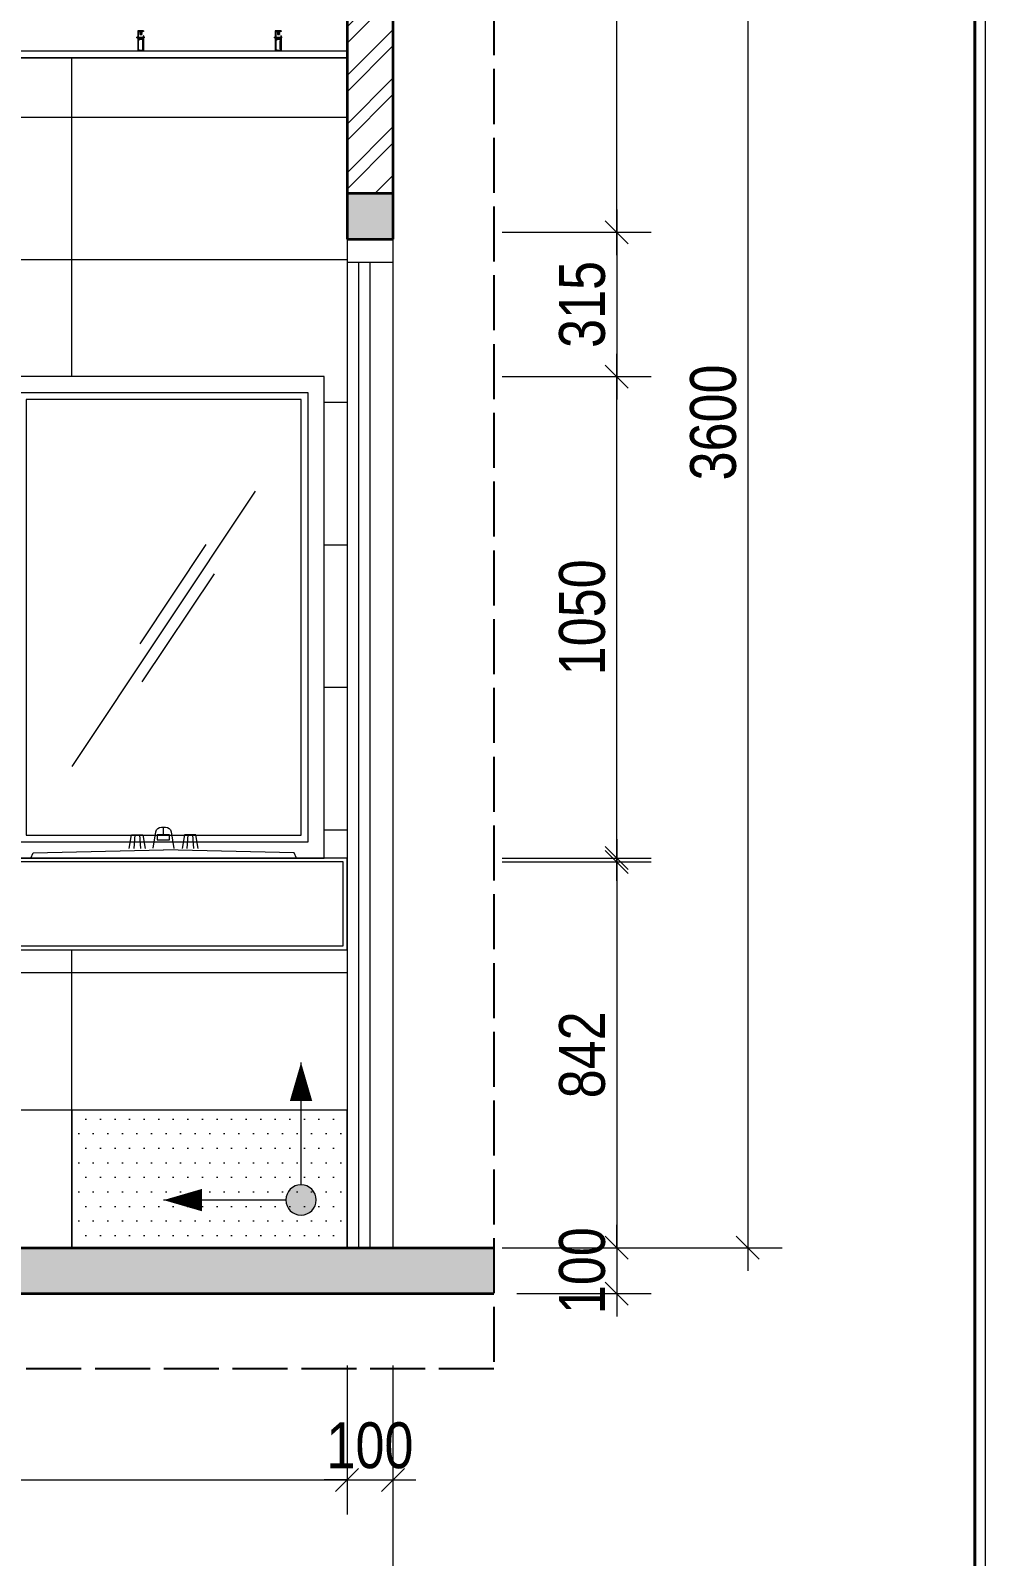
# Model space of a CAD drawing. Header units: inches. Extents: x 921646 to 2157952, y -92667 to 262089.
# Drawn here: x 2030552 to 2034717, y -1742 to 4915 of the extents above; entities that cross this region are included whole.
import ezdxf

# ---------------------------------------------------------------- set-up
doc = ezdxf.new("R2010")
doc.units = ezdxf.units.IN
doc.header["$MEASUREMENT"] = 0
doc.linetypes.add('ACAD_ISO02W100', pattern=[15, 12, -3])
doc.layers.get('0').update_dxf_attribs({"lineweight": 9})
doc.layers.get('DEFPOINTS').update_dxf_attribs({"lineweight": 9})
for name, color, linetype, lineweight in [('01-WALL', 10, 'Continuous', 35), ('09-DIMOUT', 251, 'Continuous', 9), ('12 LAT GACH', 46, 'Continuous', 13), ('16 TRICH CHI TIET', 100, 'ACAD_ISO02W100', 25), ('7 VAT DUNG', 34, 'Continuous', 15), ('Cp Net Manh 0.15', 8, 'Continuous', 15), ('Cp Net Thep 0.40', 2, 'Continuous', 40)]:
    doc.layers.add(name, color=color, linetype=linetype, lineweight=lineweight)
doc.styles.add('tvsimil', font='tvsimli.shx', dxfattribs={"width": 0.85})
doc.dimstyles.new('50c', dxfattribs={"dimtxt": 200, "dimasz": 100, "dimexe": 150, "dimexo": 100, "dimgap": 50, "dimtad": 1, "dimdec": 0, "dimlfac": 0.5, "dimrnd": 1, "dimzin": 0, "dimdsep": 32, "dimtxsty": 'tvsimil', "dimblk": 'OBLIQUE', "dimcen": -0.09, "dimdle": 100, "dimclrd": 15, "dimclre": 15, "dimclrt": 3, "dimadec": 0, "dimazin": 0, "dimtfac": 1, "dimtdec": 0, "dimtix": 1, "dimtmove": 1, "dimatfit": 3, "dimfxl": 500, "dimfxlon": 1, "dimtolj": 1, "dimtzin": 0, "dimlwd": 13, "dimlwe": 13, "dimarcsym": 0})

# ---------------------------------------------------------------- blocks, each defined once
blk = doc.blocks.new('Khung Ht dep')
at = {"layer": 'Cp Net Thep 0.40', "color": 106, "flags": 128}
blk.add_lwpolyline([(30380.4, 21414.7), (30380.4, 1791.7), (3162.4, 1791.7), (3162.4, 21414.7)], close=True, dxfattribs=at)
at = {"layer": 'DEFPOINTS', "ltscale": 100}
blk.add_lwpolyline([(30430.4, 1691.7), (30430.4, 21514.7), (1912.4, 21514.7), (1912.4, 1691.7)], close=True, dxfattribs=at)
blk = doc.blocks.new('md-lavabo3')
at = {"color": 44, "linetype": 'Continuous'}
for p, q in [((200, 1100), (-200, 500)), ((92.3, 983.5), (-51.8, 767.3)), ((110.2, 920.2), (-47.2, 684.1)), ((0, 350.3), (0, 367.5)), ((-62.8, 350.6), (-65.3, 320.6)), ((-52.8, 350.6), (-50.3, 320.6)), ((52.8, 350.6), (50.3, 320.6)), ((62.8, 350.6), (65.3, 320.6))]:
    blk.add_line(p, q, dxfattribs=at)
at = {"linetype": 'Continuous'}
for points in [[(350, 300), (350, 1350), (-350, 1350), (-350, 300)], [(315, 335), (315, 1315), (-315, 1315), (-315, 335)], [(300, 350), (300, 1300), (-300, 1300), (-300, 350)], [(-400, 300), (-400, 100), (400, 100), (400, 300)], [(-391.5, 291.5), (-391.5, 108.5), (391.5, 108.5), (391.5, 291.5)]]:
    blk.add_lwpolyline(points, close=True, dxfattribs=at)
at = {"color": 44, "linetype": 'Continuous'}
blk.add_lwpolyline([(-23.1, 321.2), (-17.1, 357, -0.371222), (-4.4, 367.5, 0.008086), (-0.2, 367.5, 0.008086), (4, 367.5, -0.371222), (16.6, 357), (22.6, 321.1)], format="xyb", dxfattribs=at)
for points in [[(-75.3, 320.6), (-70.3, 350.6), (-45.3, 350.6), (-40.3, 320.6)], [(75.3, 320.6), (70.3, 350.6), (45.3, 350.6), (40.3, 320.6)]]:
    blk.add_lwpolyline(points, dxfattribs=at)
blk.add_lwpolyline([(-14, 350.3), (-14, 339.6), (12.9, 339.6), (12.9, 350.3)], close=True, dxfattribs=at)
at = {"linetype": 'Continuous'}
for points in [[(-289.5, 300), (-284.7, 311.7), (0, 317.7)], [(289.5, 300), (284.7, 311.7), (0, 317.7)]]:
    blk.add_lwpolyline(points, dxfattribs=at)
blk = doc.blocks.new('*U688')
for p, q in [((285.5, 91.9), (285.5, 88)), ((286, 92.3), (287, 92.3)), ((287, 91.4), (286, 91.4)), ((286, 91.4), (287, 91.4)), ((287, 88.4), (286, 88.4)), ((286, 88.4), (287, 88.4)), ((286, 87.5), (287, 87.5)), ((287, 97), (289, 97)), ((287, 97), (287, 30)), ((287, 92.3), (287, 87.5)), ((288, 118), (288, 116)), ((288, 118), (313, 118)), ((288, 116), (311, 116)), ((289, 97), (289, 32)), ((309.2, 91.4), (289, 91.4)), ((307.2, 88.4), (289, 88.4)), ((289, 75), (289, 82)), ((289, 82), (309, 82)), ((289, 75), (290, 74)), ((290, 40), (290, 74)), ((290.2, 75.5), (290.2, 80.8)), ((290.2, 80.8), (307.8, 80.8)), ((290.2, 75.5), (291.2, 74.6)), ((291.2, 39.4), (291.2, 74.6)), ((292.6, 120.6), (292.6, 118)), ((292.6, 113.4), (292.6, 116.1)), ((303, 112.2), (293.8, 112.2)), ((295, 120.6), (295, 118)), ((295, 118), (295, 117.9)), ((295, 113.4), (295, 116.1)), ((295, 112.2), (295, 111)), ((295, 110), (295, 109)), ((295, 108), (295, 107)), ((295, 106), (295, 105)), ((295, 104), (295, 103)), ((303, 102), (295, 102)), ((303, 120.6), (303, 118)), ((303, 118), (303, 117.9)), ((303, 113.4), (303, 116.1)), ((304.2, 112.2), (303, 112.2)), ((303, 112), (303, 111)), ((303, 110), (303, 109)), ((303, 108), (303, 107)), ((303, 106), (303, 105)), ((303, 104), (303, 103)), ((305.4, 120.6), (305.4, 118)), ((305.4, 113.4), (305.4, 116.1)), ((307.8, 80.8), (307.8, 76.5)), ((309, 76.5), (307.8, 76.5)), ((309.2, 88.4), (308.2, 88.4)), ((309, 82), (309, 76.5)), ((311, 91.4), (310.2, 91.4)), ((311, 88.4), (310.2, 88.4)), ((311, 116), (311, 32)), ((313, 118), (313, 30)), ((314, 92.3), (313, 92.3)), ((313, 92.3), (313, 87.5)), ((314, 91.4), (313, 91.4)), ((314, 88.4), (313, 88.4)), ((314, 87.5), (313, 87.5)), ((314.5, 91.9), (314.5, 88)), ((885.5, 91.9), (885.5, 88)), ((886, 92.3), (887, 92.3)), ((887, 91.4), (886, 91.4)), ((886, 91.4), (887, 91.4)), ((887, 88.4), (886, 88.4)), ((886, 88.4), (887, 88.4)), ((886, 87.5), (887, 87.5)), ((887, 97), (889, 97)), ((887, 97), (887, 30)), ((887, 92.3), (887, 87.5)), ((888, 118), (888, 116)), ((888, 118), (913, 118)), ((888, 116), (911, 116)), ((889, 97), (889, 32)), ((909.2, 91.4), (889, 91.4)), ((907.2, 88.4), (889, 88.4)), ((889, 75), (889, 82)), ((889, 82), (909, 82)), ((889, 75), (890, 74)), ((890, 40), (890, 74)), ((890.2, 75.5), (890.2, 80.8)), ((890.2, 80.8), (907.8, 80.8)), ((890.2, 75.5), (891.2, 74.6)), ((891.2, 39.4), (891.2, 74.6)), ((892.6, 120.6), (892.6, 118)), ((892.6, 113.4), (892.6, 116.1)), ((903, 112.2), (893.8, 112.2)), ((895, 120.6), (895, 118)), ((895, 118), (895, 117.9)), ((895, 113.4), (895, 116.1)), ((895, 112.2), (895, 111)), ((895, 110), (895, 109)), ((895, 108), (895, 107)), ((895, 106), (895, 105)), ((895, 104), (895, 103)), ((903, 102), (895, 102)), ((903, 120.6), (903, 118)), ((903, 118), (903, 117.9)), ((903, 113.4), (903, 116.1)), ((904.2, 112.2), (903, 112.2)), ((903, 112), (903, 111)), ((903, 110), (903, 109)), ((903, 108), (903, 107)), ((903, 106), (903, 105)), ((903, 104), (903, 103)), ((905.4, 120.6), (905.4, 118)), ((905.4, 113.4), (905.4, 116.1)), ((907.8, 80.8), (907.8, 76.5)), ((909, 76.5), (907.8, 76.5)), ((909.2, 88.4), (908.2, 88.4)), ((909, 82), (909, 76.5)), ((911, 91.4), (910.2, 91.4)), ((911, 88.4), (910.2, 88.4)), ((911, 116), (911, 32)), ((913, 118), (913, 30)), ((914, 92.3), (913, 92.3)), ((913, 92.3), (913, 87.5)), ((914, 91.4), (913, 91.4)), ((914, 88.4), (913, 88.4)), ((914, 87.5), (913, 87.5)), ((914.5, 91.9), (914.5, 88)), ((287, 30), (313, 30)), ((289, 39), (290, 40)), ((289, 32), (289, 39)), ((309, 32), (289, 32)), ((289, 32), (311, 32)), ((290.2, 38.5), (291.2, 39.4)), ((290.2, 33.2), (290.2, 38.5)), ((307.8, 33.2), (290.2, 33.2)), ((307.8, 37.5), (307.8, 33.2)), ((309, 37.5), (307.8, 37.5)), ((309, 37.5), (309, 32)), ((887, 30), (913, 30)), ((889, 39), (890, 40)), ((889, 32), (889, 39)), ((909, 32), (889, 32)), ((889, 32), (911, 32)), ((890.2, 38.5), (891.2, 39.4)), ((890.2, 33.2), (890.2, 38.5)), ((907.8, 33.2), (890.2, 33.2)), ((907.8, 37.5), (907.8, 33.2)), ((909, 37.5), (907.8, 37.5)), ((909, 37.5), (909, 32))]:
    blk.add_line(p, q)
for points in [[(295, 111), (299.7, 112.2)], [(295, 110), (303, 112)], [(295, 109), (303, 111)], [(295, 108), (303, 110)], [(295, 107), (303, 109)], [(295, 106), (303, 108)], [(295, 105), (303, 107)], [(295, 104), (303, 106)], [(295, 103), (303, 105)], [(295, 102), (303, 104)], [(299, 102), (303, 103)], [(309.2, 91.4), (307.2, 88.4)], [(310.2, 91.4), (308.2, 88.4)], [(311, 91.1), (309.2, 88.4)], [(311, 89.6), (310.2, 88.4)], [(316.2, 91.4), (314.5, 88.8)], [(315.2, 91.4), (314.5, 90.3)], [(315.2, 91.4), (314.5, 91.4)], [(315.2, 88.4), (314.5, 88.4)], [(316.2, 89.9), (315.2, 88.4)], [(316.2, 88.4), (316.2, 88.4), (316.2, 91.4)], [(895, 111), (899.7, 112.2)], [(895, 110), (903, 112)], [(895, 109), (903, 111)], [(895, 108), (903, 110)], [(895, 107), (903, 109)], [(895, 106), (903, 108)], [(895, 105), (903, 107)], [(895, 104), (903, 106)], [(895, 103), (903, 105)], [(895, 102), (903, 104)], [(899, 102), (903, 103)], [(909.2, 91.4), (907.2, 88.4)], [(910.2, 91.4), (908.2, 88.4)], [(911, 91.1), (909.2, 88.4)], [(911, 89.6), (910.2, 88.4)], [(916.2, 91.4), (914.5, 88.8)], [(915.2, 91.4), (914.5, 90.3)], [(915.2, 91.4), (914.5, 91.4)], [(915.2, 88.4), (914.5, 88.4)], [(916.2, 89.9), (915.2, 88.4)], [(916.2, 88.4), (916.2, 88.4), (916.2, 91.4)], [(0, 30), (6300, 30)], [(0, 0), (6300, 0)]]:
    blk.add_lwpolyline(points)
for centre, radius, start, end in [((286, 91.9), 0.447, 90, 180), ((286, 91.9), 0.447, 180, 270), ((286, 91), 0.447, 90, 180), ((286, 88.9), 0.447, 180, 270), ((286, 88), 0.447, 90, 180), ((286, 88), 0.447, 180, 270), ((293.8, 113.4), 1.19, 180, 270), ((293.8, 113.4), 1.19, 270, 0), ((296.2, 113.4), 1.19, 180, 270), ((294.7, 110.5), 0.562, 297.26171, 62.73829), ((294.7, 108.5), 0.562, 297.26171, 62.73829), ((294.7, 106.5), 0.562, 297.26171, 62.73829), ((294.7, 104.5), 0.562, 297.26171, 62.73829), ((294.7, 102.5), 0.562, 297.26171, 62.73829), ((301.8, 113.4), 1.19, 270, 0), ((303.2, 110.5), 0.562, 117.26171, 242.73829), ((303.2, 108.5), 0.562, 117.26171, 242.73829), ((303.2, 106.5), 0.562, 117.26171, 242.73829), ((303.2, 104.5), 0.562, 117.26171, 242.73829), ((303.2, 102.5), 0.562, 117.26171, 242.73829), ((303.2, 112.5), 0.562, 214.57342, 242.73829), ((304.2, 113.4), 1.19, 180, 270), ((304.2, 113.4), 1.19, 270, 0), ((307.7, 88.1), 0.586, 31.35651, 148.64349), ((309.7, 92), 0.755, 228.55403, 311.44597), ((309.7, 88.1), 0.597, 33.11359, 146.88641), ((314, 91.9), 0.447, 0, 90), ((314, 91.9), 0.447, 270, 0), ((314, 91), 0.447, 0, 90), ((314, 88.9), 0.447, 270, 0), ((314, 88), 0.447, 0, 90), ((314, 88), 0.447, 270, 0), ((315.7, 92.1), 0.856, 234.23996, 305.76004), ((315.7, 87.8), 0.781, 50.18313, 129.81687), ((886, 91.9), 0.447, 90, 180), ((886, 91.9), 0.447, 180, 270), ((886, 91), 0.447, 90, 180), ((886, 88.9), 0.447, 180, 270), ((886, 88), 0.447, 90, 180), ((886, 88), 0.447, 180, 270), ((893.8, 113.4), 1.19, 180, 270), ((893.8, 113.4), 1.19, 270, 0), ((896.2, 113.4), 1.19, 180, 270), ((894.7, 110.5), 0.562, 297.26171, 62.73829), ((894.7, 108.5), 0.562, 297.26171, 62.73829), ((894.7, 106.5), 0.562, 297.26171, 62.73829), ((894.7, 104.5), 0.562, 297.26171, 62.73829), ((894.7, 102.5), 0.562, 297.26171, 62.73829), ((901.8, 113.4), 1.19, 270, 0), ((903.2, 110.5), 0.562, 117.26171, 242.73829), ((903.2, 108.5), 0.562, 117.26171, 242.73829), ((903.2, 106.5), 0.562, 117.26171, 242.73829), ((903.2, 104.5), 0.562, 117.26171, 242.73829), ((903.2, 102.5), 0.562, 117.26171, 242.73829), ((903.2, 112.5), 0.562, 214.57342, 242.73829), ((904.2, 113.4), 1.19, 180, 270), ((904.2, 113.4), 1.19, 270, 0), ((907.7, 88.1), 0.586, 31.35651, 148.64349), ((909.7, 92), 0.755, 228.55403, 311.44597), ((909.7, 88.1), 0.597, 33.11359, 146.88641), ((914, 91.9), 0.447, 0, 90), ((914, 91.9), 0.447, 270, 0), ((914, 91), 0.447, 0, 90), ((914, 88.9), 0.447, 270, 0), ((914, 88), 0.447, 0, 90), ((914, 88), 0.447, 270, 0), ((915.7, 92.1), 0.856, 234.23996, 305.76004), ((915.7, 87.8), 0.781, 50.18313, 129.81687)]:
    blk.add_arc(centre, radius, start, end)
blk = doc.blocks.new('*U106')
at = {"layer": '12 LAT GACH'}
h = blk.add_hatch(dxfattribs=at)
h.set_pattern_fill('DOTS', color=256, scale=20)
h.set_pattern_definition([(0, (12223.53, -19665.496), (15.875, 31.75), [0, -31.75])])
h.paths.add_polyline_path([(600, 300.1), (0, 300), (0, 0), (600, 0.1)])
blk.add_hatch(color=256, dxfattribs=at).paths.add_polyline_path([(133.4, 104.2, -1), (67.1, 104.2, -1)])
for p, q in [((100.3, 137.3), (100.3, 404.1)), ((133.4, 103.9), (400.2, 103.9))]:
    blk.add_line(p, q, dxfattribs=at)
for points in [[(100.3, 404.1, 0, 48.8, 0), (100.3, 320.2, 48.8, 48.8, 0)], [(400.2, 103.9, 0, 48.8, 0), (316.3, 103.9, 48.8, 48.8, 0)]]:
    blk.add_lwpolyline(points, format="xyseb", dxfattribs=at)
blk.add_lwpolyline([(0, 300), (600, 300), (600, 0), (0, 0)], close=True, dxfattribs=at)
blk.add_circle((100.3, 104.2), 33.1, dxfattribs=at)
blk = doc.blocks.new('_Oblique')
at = {"color": 0, "linetype": 'ByBlock', "lineweight": -2}
blk.add_line((-0.5, -0.5), (0.5, 0.5), dxfattribs=at)
blk = doc.blocks.new('*D595')
at = {"layer": '09-DIMOUT', "color": 15, "linetype": 'Continuous', "lineweight": 13, "transparency": 16777216}
for p, q in [((2028332.5, -908.2), (2028332.5, -1558.2)), ((2031932.5, -908.2), (2031932.5, -1558.2)), ((2028232.5, -1408.2), (2032032.5, -1408.2))]:
    blk.add_line(p, q, dxfattribs=at)
at = {"layer": 'DEFPOINTS', "color": 0, "transparency": 16777216}
for p in [(2028332.5, -395.2), (2031932.5, -395.1), (2031932.5, -1408.2)]:
    blk.add_point(p, dxfattribs=at)
at = {"layer": '09-DIMOUT', "color": 15, "lineweight": 13, "transparency": 16777216, "xscale": 100, "yscale": 100, "zscale": 100, "rotation": 180}
blk.add_blockref('_Oblique', (2028332.5, -1408.2), dxfattribs=at)
at = {"layer": '09-DIMOUT', "color": 15, "lineweight": 13, "transparency": 16777216, "xscale": 100, "yscale": 100, "zscale": 100}
blk.add_blockref('_Oblique', (2031932.5, -1408.2), dxfattribs=at)
at = {"layer": '09-DIMOUT', "color": 3, "transparency": 16777216, "insert": (2030132.5, -1258.2), "char_height": 200, "attachment_point": 5, "style": 'tvsimil'}
blk.add_mtext('\\A1;1800', dxfattribs=at)
blk = doc.blocks.new('*D596')
at = {"layer": '09-DIMOUT', "color": 15, "linetype": 'Continuous', "lineweight": 13, "transparency": 16777216}
for p, q in [((2031932.5, -908.2), (2031932.5, -1558.2)), ((2032132.5, -908.2), (2032132.5, -1558.2)), ((2031932.5, -1408.2), (2031832.5, -1408.2)), ((2031932.5, -1408.2), (2032132.5, -1408.2)), ((2032132.5, -1408.2), (2032232.5, -1408.2))]:
    blk.add_line(p, q, dxfattribs=at)
at = {"layer": 'DEFPOINTS', "color": 0, "transparency": 16777216}
for p in [(2031932.5, -395.5), (2032132.5, -395.5), (2032132.5, -1408.2)]:
    blk.add_point(p, dxfattribs=at)
at = {"layer": '09-DIMOUT', "color": 15, "lineweight": 13, "transparency": 16777216, "xscale": 100, "yscale": 100, "zscale": 100}
blk.add_blockref('_Oblique', (2031932.5, -1408.2), dxfattribs=at)
at = {"layer": '09-DIMOUT', "color": 15, "lineweight": 13, "transparency": 16777216, "xscale": 100, "yscale": 100, "zscale": 100, "rotation": 180}
blk.add_blockref('_Oblique', (2032132.5, -1408.2), dxfattribs=at)
at = {"layer": '09-DIMOUT', "color": 3, "transparency": 16777216, "insert": (2032032.5, -1258.2), "char_height": 200, "attachment_point": 5, "style": 'tvsimil'}
blk.add_mtext('\\A1;100', dxfattribs=at)
blk = doc.blocks.new('*D597')
at = {"layer": '09-DIMOUT', "color": 15, "linetype": 'Continuous', "lineweight": 13, "transparency": 16777216}
for p, q in [((2033108.6, 1387.8), (2033108.6, -495.2)), ((2032608.6, 1287.8), (2033258.6, 1287.8)), ((2032608.6, -395.2), (2033258.6, -395.2))]:
    blk.add_line(p, q, dxfattribs=at)
at = {"layer": 'DEFPOINTS', "color": 0, "transparency": 16777216}
for p in [(2030332.5, 1287.8), (2030332.5, -395.2), (2033108.6, -395.2)]:
    blk.add_point(p, dxfattribs=at)
at = {"layer": '09-DIMOUT', "color": 15, "lineweight": 13, "transparency": 16777216, "xscale": 100, "yscale": 100, "zscale": 100}
for p, rotation in [((2033108.6, 1287.8), 90), ((2033108.6, -395.2), 270)]:
    blk.add_blockref('_Oblique', p, dxfattribs=dict(at, rotation=rotation))
at = {"layer": '09-DIMOUT', "color": 3, "transparency": 16777216, "insert": (2032958.6, 446.3), "char_height": 200, "attachment_point": 5, "rotation": 90, "style": 'tvsimil'}
blk.add_mtext('\\A1;842', dxfattribs=at)
blk = doc.blocks.new('*D598')
at = {"layer": '09-DIMOUT', "color": 15, "linetype": 'Continuous', "lineweight": 13, "transparency": 16777216}
for p, q in [((2033108.6, 1204.8), (2033108.6, 3504.8)), ((2032608.6, 3404.8), (2033258.6, 3404.8)), ((2032608.6, 1304.8), (2033258.6, 1304.8))]:
    blk.add_line(p, q, dxfattribs=at)
at = {"layer": 'DEFPOINTS', "color": 0, "transparency": 16777216}
for p in [(2031832.5, 3404.8), (2033108.6, 3404.8), (2031932.5, 1304.8)]:
    blk.add_point(p, dxfattribs=at)
at = {"layer": '09-DIMOUT', "color": 15, "lineweight": 13, "transparency": 16777216, "xscale": 100, "yscale": 100, "zscale": 100}
for p, rotation in [((2033108.6, 3404.8), 90), ((2033108.6, 1304.8), 270)]:
    blk.add_blockref('_Oblique', p, dxfattribs=dict(at, rotation=rotation))
at = {"layer": '09-DIMOUT', "color": 3, "transparency": 16777216, "insert": (2032958.6, 2354.8), "char_height": 200, "attachment_point": 5, "rotation": 90, "style": 'tvsimil'}
blk.add_mtext('\\A1;1050', dxfattribs=at)
blk = doc.blocks.new('*D599')
at = {"layer": '09-DIMOUT', "color": 15, "linetype": 'Continuous', "lineweight": 13, "transparency": 16777216}
for p, q in [((2033108.7, 4134.5), (2033108.7, 3304.8)), ((2032608.7, 4034.5), (2033258.7, 4034.5)), ((2032608.7, 3404.8), (2033258.7, 3404.8))]:
    blk.add_line(p, q, dxfattribs=at)
at = {"layer": 'DEFPOINTS', "color": 0, "transparency": 16777216}
for p in [(2031932.5, 4034.5), (2031832.5, 3404.8), (2033108.7, 3404.8)]:
    blk.add_point(p, dxfattribs=at)
at = {"layer": '09-DIMOUT', "color": 15, "lineweight": 13, "transparency": 16777216, "xscale": 100, "yscale": 100, "zscale": 100}
for p, rotation in [((2033108.7, 4034.5), 90), ((2033108.7, 3404.8), 270)]:
    blk.add_blockref('_Oblique', p, dxfattribs=dict(at, rotation=rotation))
at = {"layer": '09-DIMOUT', "color": 3, "transparency": 16777216, "insert": (2032958.7, 3719.7), "char_height": 200, "attachment_point": 5, "rotation": 90, "style": 'tvsimil'}
blk.add_mtext('\\A1;315', dxfattribs=at)
blk = doc.blocks.new('*D600')
at = {"layer": '09-DIMOUT', "color": 15, "linetype": 'Continuous', "lineweight": 13, "transparency": 16777216}
for p, q in [((2033108.7, 3934.5), (2033108.7, 6704.8)), ((2032608.7, 6604.8), (2033258.7, 6604.8)), ((2032608.7, 4034.5), (2033258.7, 4034.5))]:
    blk.add_line(p, q, dxfattribs=at)
at = {"layer": 'DEFPOINTS', "color": 0, "transparency": 16777216}
for p in [(2031932.5, 6604.8), (2033108.7, 6604.8), (2031932.5, 4034.5)]:
    blk.add_point(p, dxfattribs=at)
at = {"layer": '09-DIMOUT', "color": 15, "lineweight": 13, "transparency": 16777216, "xscale": 100, "yscale": 100, "zscale": 100}
for p, rotation in [((2033108.7, 6604.8), 90), ((2033108.7, 4034.5), 270)]:
    blk.add_blockref('_Oblique', p, dxfattribs=dict(at, rotation=rotation))
at = {"layer": '09-DIMOUT', "color": 3, "transparency": 16777216, "insert": (2032958.7, 5319.7), "char_height": 200, "attachment_point": 5, "rotation": 90, "style": 'tvsimil'}
blk.add_mtext('\\A1;1285', dxfattribs=at)
blk = doc.blocks.new('*D601')
at = {"layer": '09-DIMOUT', "color": 15, "linetype": 'Continuous', "lineweight": 13, "transparency": 16777216}
for p, q in [((2033680.1, 6904.8), (2033680.1, -495.2)), ((2033180.1, 6804.8), (2033830.1, 6804.8)), ((2033180.1, -395.2), (2033830.1, -395.2))]:
    blk.add_line(p, q, dxfattribs=at)
at = {"layer": 'DEFPOINTS', "color": 0, "transparency": 16777216}
for p in [(2032573.3, 6804.8), (2032573.3, -395.2), (2033680.1, -395.2)]:
    blk.add_point(p, dxfattribs=at)
at = {"layer": '09-DIMOUT', "color": 15, "lineweight": 13, "transparency": 16777216, "xscale": 100, "yscale": 100, "zscale": 100}
for p, rotation in [((2033680.1, 6804.8), 90), ((2033680.1, -395.2), 270)]:
    blk.add_blockref('_Oblique', p, dxfattribs=dict(at, rotation=rotation))
at = {"layer": '09-DIMOUT', "color": 3, "transparency": 16777216, "insert": (2033530.1, 3204.8), "char_height": 200, "attachment_point": 5, "rotation": 90, "style": 'tvsimil'}
blk.add_mtext('\\A1;3600', dxfattribs=at)
blk = doc.blocks.new('*D602')
at = {"layer": '09-DIMOUT', "color": 15, "linetype": 'Continuous', "lineweight": 13, "transparency": 16777216}
for p, q in [((2033108.6, -395.2), (2033108.6, -295.2)), ((2032673.3, -395.2), (2033258.6, -395.2)), ((2033108.6, -395.2), (2033108.6, -595.2)), ((2032673.3, -595.2), (2033258.6, -595.2)), ((2033108.6, -595.2), (2033108.6, -695.2))]:
    blk.add_line(p, q, dxfattribs=at)
at = {"layer": 'DEFPOINTS', "color": 0, "transparency": 16777216}
for p in [(2032573.3, -395.2), (2032573.3, -595.2), (2033108.6, -595.2)]:
    blk.add_point(p, dxfattribs=at)
at = {"layer": '09-DIMOUT', "color": 15, "lineweight": 13, "transparency": 16777216, "xscale": 100, "yscale": 100, "zscale": 100}
for p, rotation in [((2033108.6, -395.2), 270), ((2033108.6, -595.2), 90)]:
    blk.add_blockref('_Oblique', p, dxfattribs=dict(at, rotation=rotation))
at = {"layer": '09-DIMOUT', "color": 3, "transparency": 16777216, "insert": (2032958.6, -495.2), "char_height": 200, "attachment_point": 5, "rotation": 90, "style": 'tvsimil'}
blk.add_mtext('\\A1;100', dxfattribs=at)
blk = doc.blocks.new('*D603')
at = {"layer": '09-DIMOUT', "color": 15, "linetype": 'Continuous', "lineweight": 13, "transparency": 16777216}
for p, q in [((2025232.5, -1501.6), (2025232.5, -2151.6)), ((2032132.5, -1501.6), (2032132.5, -2151.6)), ((2025132.5, -2001.6), (2032232.5, -2001.6))]:
    blk.add_line(p, q, dxfattribs=at)
at = {"layer": 'DEFPOINTS', "color": 0, "transparency": 16777216}
for p in [(2032132.5, -395.2), (2025232.5, -595.2), (2032132.5, -2001.6)]:
    blk.add_point(p, dxfattribs=at)
at = {"layer": '09-DIMOUT', "color": 15, "lineweight": 13, "transparency": 16777216, "xscale": 100, "yscale": 100, "zscale": 100, "rotation": 180}
blk.add_blockref('_Oblique', (2025232.5, -2001.6), dxfattribs=at)
at = {"layer": '09-DIMOUT', "color": 15, "lineweight": 13, "transparency": 16777216, "xscale": 100, "yscale": 100, "zscale": 100}
blk.add_blockref('_Oblique', (2032132.5, -2001.6), dxfattribs=at)
at = {"layer": '09-DIMOUT', "color": 3, "transparency": 16777216, "insert": (2028682.5, -1851.6), "char_height": 200, "attachment_point": 5, "style": 'tvsimil'}
blk.add_mtext('\\A1;3450', dxfattribs=at)

msp = doc.modelspace()

# ---------------------------------------------------------------- hatches: boundary and pattern name
at = {"layer": '09-DIMOUT'}
h = msp.add_hatch(dxfattribs=at)
h.set_pattern_fill('ANSI32', color=256, scale=400)
h.set_pattern_definition([(45, (13232.78, 0), (-106.066017, 106.066017), []), (45, (13303.49, 0), (-106.066017, 106.066017), [])])
h.paths.add_polyline_path([(2025632.5, 6104.8), (2025232.5, 6104.8), (2025232.5, -395.2), (2025632.5, -395.2)])
h.paths.add_polyline_path([(2025632.5, 7146.8), (2025232.5, 7146.8), (2025232.5, 6804.8), (2025632.5, 6804.8)])
h.paths.add_polyline_path([(2032132.5, 6604.8), (2031932.5, 6604.8), (2031932.5, 4204.5), (2032132.5, 4204.5)])
h = msp.add_hatch(color=256, dxfattribs=at)
h.dxf.hatch_style = 1
h.paths.add_polyline_path([(2032573.3, -595.2), (2032573.3, -395.2), (2025232.5, -395.2), (2025232.5, -595.2)])
h.paths.add_polyline_path([(2032132.5, 4004.5), (2032132.5, 4204.5), (2031932.5, 4204.5), (2031932.5, 4004.5)])
h.paths.add_polyline_path([(2032573.3, 6604.8), (2032573.3, 6804.8), (2025232.5, 6804.8), (2025232.5, 6604.8)])

# ---------------------------------------------------------------- linework, layer by layer
at = {"layer": '01-WALL'}
for p, q in [((2031932.5, 6604.8), (2031932.5, 4004.5)), ((2032132.5, 6604.8), (2032132.5, 4004.5)), ((2031932.5, 4204.5), (2032132.5, 4204.5)), ((2031932.5, 4004.5), (2032132.5, 4004.5)), ((2025232.5, -395.2), (2032573.3, -395.2)), ((2025232.5, -595.2), (2032573.3, -595.2))]:
    msp.add_line(p, q, dxfattribs=at)
at = {"layer": '09-DIMOUT'}
for p, q in [((2025632.5, 4794.8), (2031932.5, 4794.8)), ((2031932.5, 4004.5), (2031932.5, -395.2)), ((2032132.5, 4004.5), (2032132.5, -395.2)), ((2031932.5, 3904.5), (2032132.5, 3904.5)), ((2031982.5, 3904.5), (2031982.5, -395.2)), ((2032032.5, 3904.5), (2032032.5, -395.2))]:
    msp.add_line(p, q, dxfattribs=at)
at = {"layer": '12 LAT GACH', "ltscale": 20}
for p, q in [((2030732.5, 3404.8), (2030732.5, 4794.8)), ((2031932.9, 4535.4), (2025632.8, 4535.9)), ((2031932.8, 3913.6), (2025632.8, 3914.1)), ((2031932.8, 3291.8), (2031832.5, 3291.8)), ((2031932.7, 2670), (2031832.5, 2670)), ((2031932.7, 2048.1), (2031832.5, 2048.1)), ((2031932.6, 1426.3), (2031832.5, 1426.3)), ((2030732.5, -395), (2030732.5, 904.8)), ((2031932.6, 804.5), (2029832.5, 804.7)), ((2031932.6, 204.7), (2029699.5, 204.9))]:
    msp.add_line(p, q, dxfattribs=at)
at = {"layer": '16 TRICH CHI TIET', "ltscale": 20}
msp.add_lwpolyline([(2032573.3, -923.2), (2024986.3, -923.2), (2024986.3, 7146.8), (2032573.3, 7146.8)], close=True, dxfattribs=at)

# ---------------------------------------------------------------- block references
at = {"layer": '12 LAT GACH', "xscale": -2, "yscale": 2, "zscale": 2}
msp.add_blockref('*U106', (2031932.5, -395.1), dxfattribs=at)
at = {"layer": '7 VAT DUNG', "xscale": -1}
msp.add_blockref('*U688', (2031932.5, 4794.8), dxfattribs=at)
at = {"layer": '7 VAT DUNG', "xscale": 2, "yscale": 2, "zscale": 2}
msp.add_blockref('md-lavabo3', (2031132.5, 704.8), dxfattribs=at)
at = {"layer": 'Cp Net Manh 0.15', "xscale": 0.9268121652908186, "yscale": 0.9268121652908186, "zscale": 0.9268121652908186}
msp.add_blockref('Khung Ht dep', (2006513.8, -9700.4), dxfattribs=at)

# ---------------------------------------------------------------- dimensions: what is measured, and where the dimension line sits
at = {"layer": '09-DIMOUT'}
for base, p1, p2, picture, middle in [((2033680.1, -395.2), (2032573.3, 6804.8), (2032573.3, -395.2), '*D601', (2033530.1, 3204.8)), ((2033108.7, 6604.8), (2031932.5, 4034.5), (2031932.5, 6604.8), '*D600', (2032958.7, 5319.7)), ((2033108.7, 3404.8), (2031932.5, 4034.5), (2031832.5, 3404.8), '*D599', (2032958.7, 3719.7)), ((2033108.6, 3404.8), (2031932.5, 1304.8), (2031832.5, 3404.8), '*D598', (2032958.6, 2354.8)), ((2033108.5585451, -395.2282605), (2030332.4967445, 1287.7717395), (2030332.4967445, -395.2282605), '*D597', (2032958.5585451, 446.2717395)), ((2033108.6, -595.2), (2032573.3, -395.2), (2032573.3, -595.2), '*D602', (2032958.6, -495.2))]:
    dim = msp.add_linear_dim(base=base, p1=p1, p2=p2, angle=90, dimstyle='50c', dxfattribs=at)
    dim.commit()
    dim.dimension.update_dxf_attribs({"geometry": picture, "text_midpoint": middle})
for base, p1, p2, picture, middle in [((2032132.5, -2001.6), (2025232.5, -595.2), (2032132.5, -395.2), '*D603', (2028682.5, -1851.6)), ((2031932.5, -1408.2), (2028332.5, -395.2), (2031932.5, -395.1), '*D595', (2030132.5, -1258.2)), ((2032132.5, -1408.2), (2031932.5, -395.5), (2032132.5, -395.5), '*D596', (2032032.5, -1258.2))]:
    dim = msp.add_linear_dim(base=base, p1=p1, p2=p2, dimstyle='50c', dxfattribs=at)
    dim.commit()
    dim.dimension.update_dxf_attribs({"geometry": picture, "text_midpoint": middle})

doc.saveas('drawing.dxf')
